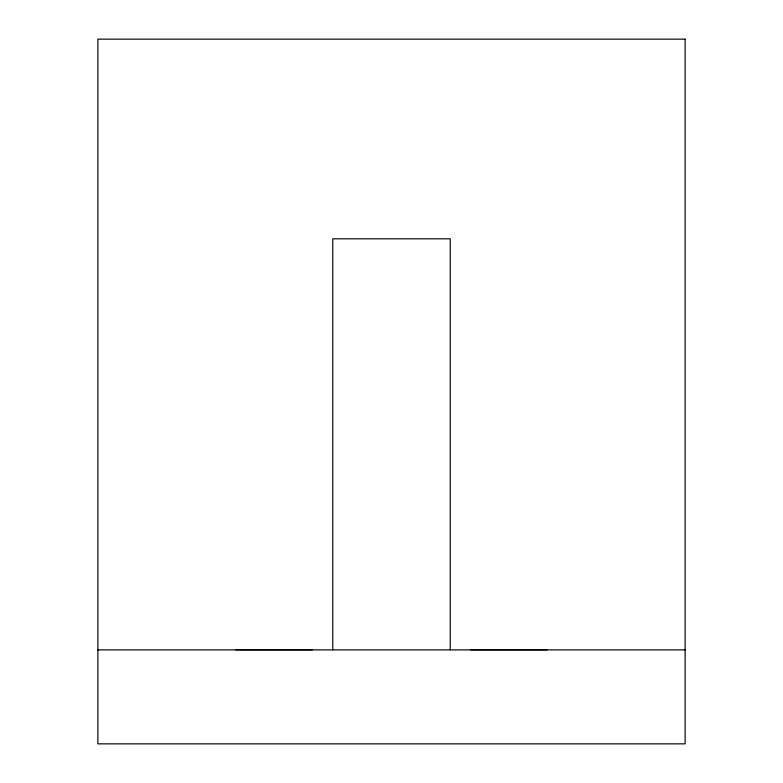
<?xml version="1.0" encoding="UTF-8"?>
<svg xmlns="http://www.w3.org/2000/svg" width="783" height="783" viewBox="0 0 783 783"><rect width="100%" height="100%" fill="white"/><g stroke="black" fill="none" stroke-linecap="round" stroke-linejoin="round"><path stroke-width="1.17" d="M235.879 649.773L312.221 649.773M470.779 649.773L547.121 649.773M97.875 649.89L685.125 649.89M450.225 649.89L450.225 238.815L332.775 238.815L332.775 649.89M685.125 39.15L97.875 39.15L97.875 743.85L685.125 743.85L685.125 39.15"/></g></svg>
